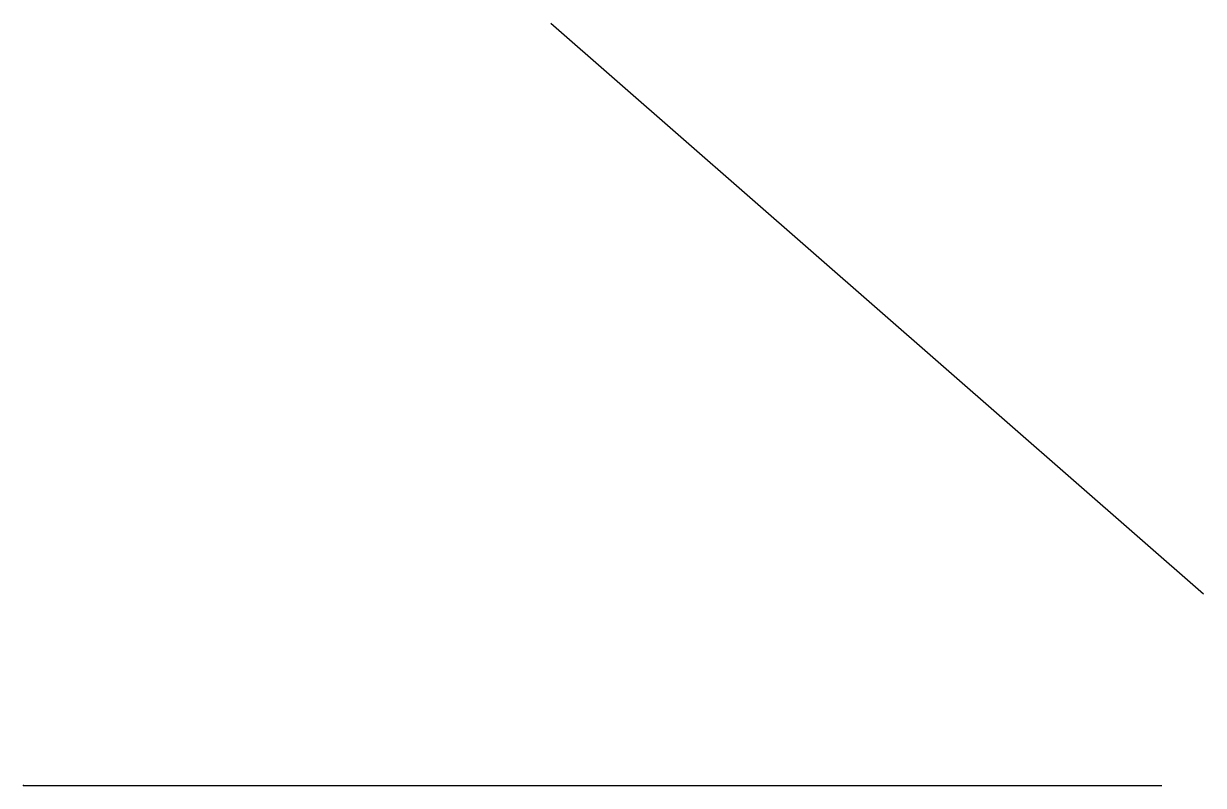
# Model space of a CAD drawing. Header units: centimetres. Extents: x 0 to 6.58, y 0 to 4.25.
import ezdxf

# ---------------------------------------------------------------- set-up
doc = ezdxf.new("R2010")
doc.units = ezdxf.units.CM
doc.header["$MEASUREMENT"] = 0
doc.layers.add('phone stand_1 v1_Sketch1', color=7, linetype='Continuous')

msp = doc.modelspace()

# ---------------------------------------------------------------- linework, layer by layer
at = {"layer": 'phone stand_1 v1_Sketch1'}
for p, q in [((6.5818, 1.0673), (2.9422, 4.252)), ((0, 0), (6.35, 0))]:
    msp.add_line(p, q, dxfattribs=at)
msp.add_point((0, 0), dxfattribs=at)

doc.saveas('drawing.dxf')
